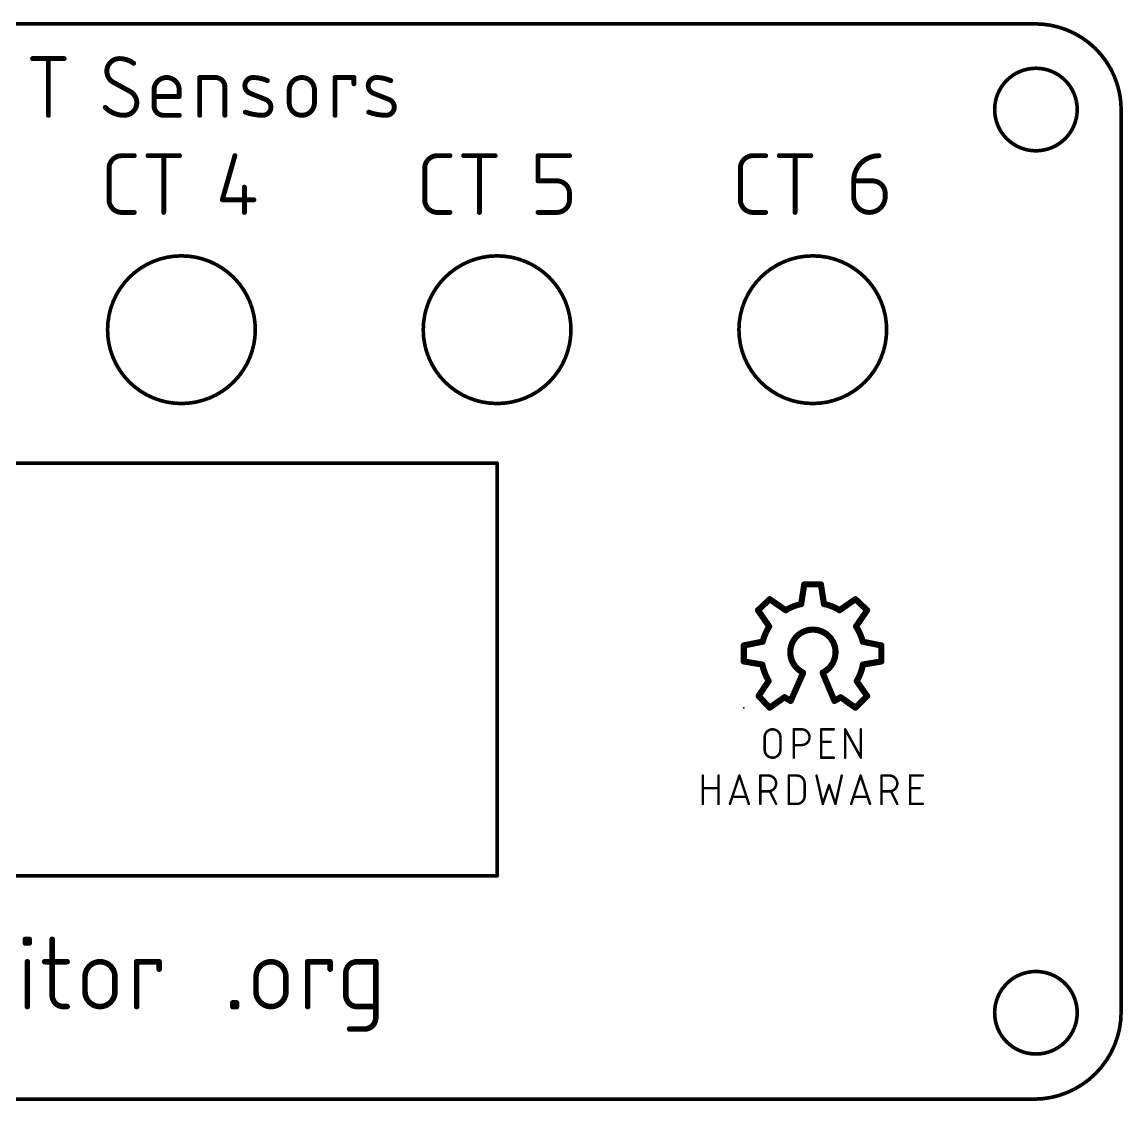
# Model space of a CAD drawing. Extents: x -0.1 to 91.5, y -0.1 to 44.4.
# Drawn here: x 46.13 to 91.48, y -0.07 to 44.38 of the extents above; entities that cross this region are included whole.
import ezdxf

# ---------------------------------------------------------------- set-up
doc = ezdxf.new("R2010")
doc.units = 0
for name, color, linetype in [('158', 7, 'CONTINUOUS'), ('159', 53, 'CONTINUOUS'), ('20', 31, 'CONTINUOUS'), ('21', 7, 'CONTINUOUS'), ('23', 53, 'CONTINUOUS')]:
    doc.layers.add(name, color=color, linetype=linetype)

msp = doc.modelspace()

# ---------------------------------------------------------------- linework, layer by layer
at = {"layer": '158'}
for points, const_width in [([(46.3332, 6.5857, 1), (46.2189, 6.5857)], 0.1143), ([(46.2189, 6.4317, 1), (46.3332, 6.4317)], 0.1143), ([(46.2761, 6.6429, 1), (46.2761, 6.5286)], 0.1143), ([(46.2761, 6.4889, 1), (46.2761, 6.3746)], 0.1143), ([(46.4872, 6.5857, 1), (46.3729, 6.5857)], 0.1143), ([(46.3729, 6.4317, 1), (46.4872, 6.4317)], 0.1143), ([(46.43, 6.5286, 1), (46.43, 6.6429)], 0.1143), ([(46.43, 6.3746, 1), (46.43, 6.4889)], 0.1143), ([(47.4341, 6.5857, 1), (47.3198, 6.5857)], 0.1143), ([(46.4102, 5.6619, 1), (46.2959, 5.6619)], 0.1143), ([(47.0691, 5.7191, 1), (47.0691, 5.6048)], 0.1143), ([(47.9929, 5.6048, 1), (47.9929, 5.7191)], 0.1143), ([(49.9614, 5.046, 1), (48.7297, 5.046)], 0.2286), ([(50.9156, 5.6619, 1), (50.8013, 5.6619)], 0.1143), ([(50.8585, 5.7191, 1), (50.8585, 5.6048)], 0.1143), ([(51.8394, 5.6619, 1), (51.7251, 5.6619)], 0.1143), ([(51.7823, 5.6048, 1), (51.7823, 5.7191)], 0.1143), ([(48.7868, 5.046, 1), (48.6725, 5.046)], 0.1143), ([(48.6725, 5.046, 1), (48.7868, 5.046)], 0.1143), ([(50.0185, 5.046, 1), (49.9042, 5.046)], 0.1143), ([(49.9042, 5.046, 1), (50.0185, 5.046)], 0.1143), ([(51.7251, 5.354, 1), (51.8394, 5.354)], 0.1143), ([(48.7868, 4.4302, 1), (48.6725, 4.4302)], 0.1143), ([(48.7297, 4.4302, 1), (49.9614, 4.4302)], 0.2286), ([(50.0185, 4.4302, 1), (49.9042, 4.4302)], 0.1143), ([(47.377, 4.2762, 0.4142), (47.8389, 3.8143)], 0.2286), ([(47.4341, 4.2762, 1), (47.3198, 4.2762)], 0.1143), ([(47.3198, 4.2762, 1), (47.4341, 4.2762)], 0.1143), ([(48.6725, 4.4302, 1), (48.7868, 4.4302)], 0.1143), ([(49.9042, 4.4302, 1), (50.0185, 4.4302)], 0.1143), ([(46.2959, 3.8143, 1), (46.4102, 3.8143)], 0.1143), ([(47.8389, 3.8715, 1), (47.8389, 3.7572)], 0.1143), ([(47.8389, 3.7572, 1), (47.8389, 3.8715)], 0.1143), ([(47.9929, 3.7572, 1), (47.9929, 3.8715)], 0.1143), ([(50.8013, 3.8143, 1), (50.9156, 3.8143)], 0.1143)]:
    msp.add_lwpolyline(points, format="xyb", dxfattribs=dict(at, const_width=const_width))
at = {"layer": '158', "const_width": 0.2286}
for points in [[(46.2761, 6.4317), (46.2761, 6.5857)], [(46.2761, 6.5857), (46.43, 6.5857)], [(46.43, 6.4317), (46.2761, 6.4317)], [(46.43, 6.5857), (46.43, 6.4317)], [(47.377, 6.5857), (47.377, 4.2762)], [(46.353, 3.8143), (46.353, 5.6619)], [(47.0691, 5.6619), (47.9929, 5.6619)], [(50.8585, 3.8143), (50.8585, 5.6619)], [(50.8585, 5.6619), (51.7823, 5.6619)], [(51.7823, 5.6619), (51.7823, 5.354)], [(48.7297, 4.4302), (48.7297, 5.046)], [(49.9614, 5.046), (49.9614, 4.4302)], [(47.8389, 3.8143), (47.9929, 3.8143)]]:
    msp.add_lwpolyline(points, dxfattribs=at)
at = {"layer": '159', "const_width": 0.1524}
for points in [[(65.7, 26.2), (65.7, 25.7)], [(65.7, 10.7), (65.7, 9.2)]]:
    msp.add_lwpolyline(points, dxfattribs=at)
at = {"layer": '159', "const_width": 0.0762}
for points in [[(65.7381, 26.2, 1), (65.6619, 26.2)], [(65.6619, 25.7, 1), (65.7381, 25.7)], [(65.7381, 10.7, 1), (65.6619, 10.7)], [(65.6619, 9.2, 1), (65.7381, 9.2)]]:
    msp.add_lwpolyline(points, format="xyb", dxfattribs=at)
at = {"layer": '20'}
for points, const_width in [([(87.8, 44.3), (3.5, 44.3)], 0.15), ([(46.5705, 42.8684), (47.8687, 42.8684)], 0.2032), ([(47.2196, 40.5316), (47.2196, 42.8684)], 0.2032), ([(53.4511, 40.5316), (53.4511, 42.0895)], 0.2032), ([(53.4511, 42.0895), (54.1003, 42.0895)], 0.2032), ([(59.0252, 40.5316), (59.0252, 42.0895)], 0.2032), ([(59.0252, 42.0895), (59.8041, 42.0895)], 0.2032), ([(59.8041, 42.0895), (59.8041, 41.8298)], 0.2032), ([(50.6017, 41.5053), (49.8877, 41.8947)], 0.2032), ([(54.4897, 41.7), (54.4897, 40.5316)], 0.2032), ([(51.5721, 40.9211), (51.5721, 41.5702)], 0.2032), ([(52.6106, 41.3105), (51.5721, 41.3105)], 0.2032), ([(52.6106, 41.5702), (52.6106, 41.3105)], 0.2032), ([(56.1741, 41.1807), (55.525, 41.4404)], 0.2032), ([(57.1397, 41.0509), (57.1397, 41.5702)], 0.2032), ([(58.1783, 41.5702), (58.1783, 41.0509)], 0.2032), ([(61.2546, 41.1807), (60.6055, 41.4404)], 0.2032), ([(91.4, 3.6), (91.4, 40.8)], 0.15), ([(52.6106, 40.5316), (51.9615, 40.5316)], 0.2032), ([(50.2375, 38.8684), (50.7568, 38.8684)], 0.2032), ([(51.3213, 38.8684), (52.6195, 38.8684)], 0.2032), ([(51.9704, 36.5316), (51.9704, 38.8684)], 0.2032), ([(54.9028, 38.8684), (54.3835, 37.0509)], 0.2032), ([(63.2375, 38.8684), (63.7568, 38.8684)], 0.2032), ([(64.3213, 38.8684), (65.6195, 38.8684)], 0.2032), ([(64.9704, 36.5316), (64.9704, 38.8684)], 0.2032), ([(67.3835, 37.8298), (67.3835, 38.8684)], 0.2032), ([(67.3835, 38.8684), (68.6818, 38.8684)], 0.2032), ([(76.2375, 38.8684), (76.7568, 38.8684)], 0.2032), ([(77.3213, 38.8684), (78.6195, 38.8684)], 0.2032), ([(77.9704, 36.5316), (77.9704, 38.8684)], 0.2032), ([(49.7183, 37.0509), (49.7183, 38.3491)], 0.2032), ([(62.7183, 37.0509), (62.7183, 38.3491)], 0.2032), ([(75.7182, 37.0509), (75.7182, 38.3491)], 0.2032), ([(55.2923, 37.5702), (55.2923, 36.5316)], 0.2032), ([(68.1625, 37.8298), (67.3835, 37.8298)], 0.2032), ([(80.3835, 37.8298), (81.1625, 37.8298)], 0.2032), ([(80.3835, 37.1807), (80.3835, 37.8298)], 0.2032), ([(68.6818, 37.0509), (68.6818, 37.3105)], 0.2032), ([(81.6818, 37.3105), (81.6818, 37.1807)], 0.2032), ([(54.3835, 37.0509), (55.6818, 37.0509)], 0.2032), ([(50.7568, 36.5316), (50.2375, 36.5316)], 0.2032), ([(63.7568, 36.5316), (63.2375, 36.5316)], 0.2032), ([(67.3835, 36.5316), (68.1625, 36.5316)], 0.2032), ([(76.7568, 36.5316), (76.2375, 36.5316)], 0.2032), ([(12.7, 26.2), (65.7, 26.2)], 0.1524), ([(65.7, 25.7), (65.7, 10.7)], 0.1524), ([(76.7181, 14.3929), (76.7181, 14.9121)], 0.1016), ([(77.3672, 14.9121), (77.3672, 14.3929)], 0.1016), ([(77.9161, 14.0683), (77.9161, 15.2367)], 0.1016), ([(77.9161, 15.2367), (78.2407, 15.2367)], 0.1016), ([(79.0444, 14.0683), (79.0444, 15.2367)], 0.1016), ([(79.0444, 15.2367), (79.5637, 15.2367)], 0.1016), ([(80.0328, 14.0683), (80.0328, 15.2367)], 0.1016), ([(80.0328, 15.2367), (80.6819, 14.0683)], 0.1016), ([(80.6819, 14.0683), (80.6819, 15.2367)], 0.1016), ([(78.2407, 14.5876), (77.9161, 14.5876)], 0.1016), ([(79.0444, 14.7174), (79.4339, 14.7174)], 0.1016), ([(79.5637, 14.0683), (79.0444, 14.0683)], 0.1016), ([(74.172, 12.1633), (74.172, 13.3317)], 0.1016), ([(74.8211, 13.3317), (74.8211, 12.1633)], 0.1016), ([(75.2882, 12.1633), (75.6777, 13.3317)], 0.1016), ([(75.6777, 13.3317), (76.0671, 12.1633)], 0.1016), ([(76.5416, 12.1633), (76.5416, 13.3317)], 0.1016), ([(76.5416, 13.3317), (76.8661, 13.3317)], 0.1016), ([(77.7153, 12.1633), (77.7153, 13.3317)], 0.1016), ([(77.7153, 13.3317), (78.0399, 13.3317)], 0.1016), ([(78.8541, 13.3317), (79.1137, 12.1633)], 0.1016), ([(79.633, 12.1633), (79.8927, 13.3317)], 0.1016), ([(80.2793, 12.1633), (80.6688, 13.3317)], 0.1016), ([(80.6688, 13.3317), (81.0582, 12.1633)], 0.1016), ([(81.5327, 12.1633), (81.5327, 13.3317)], 0.1016), ([(81.5327, 13.3317), (81.8572, 13.3317)], 0.1016), ([(82.7087, 12.1633), (82.7087, 13.3317)], 0.1016), ([(82.7087, 13.3317), (83.228, 13.3317)], 0.1016), ([(74.172, 12.8124), (74.8211, 12.8124)], 0.1016), ([(76.8661, 12.6826), (76.5416, 12.6826)], 0.1016), ([(77.1907, 12.1633), (76.9311, 12.6826)], 0.1016), ([(78.3644, 13.0071), (78.3644, 12.4879)], 0.1016), ([(79.1137, 12.1633), (79.3734, 12.9422)], 0.1016), ([(79.3734, 12.9422), (79.633, 12.1633)], 0.1016), ([(81.8572, 12.6826), (81.5327, 12.6826)], 0.1016), ([(82.1818, 12.1633), (81.9222, 12.6826)], 0.1016), ([(82.7087, 12.8124), (83.0981, 12.8124)], 0.1016), ([(75.9698, 12.4554), (75.3856, 12.4554)], 0.1016), ([(80.9609, 12.4554), (80.3767, 12.4554)], 0.1016), ([(78.0399, 12.1633), (77.7153, 12.1633)], 0.1016), ([(83.228, 12.1633), (82.7087, 12.1633)], 0.1016), ([(65.7, 9.2), (12.7, 9.2)], 0.1524), ([(57.9005, 3.8143), (57.9005, 5.6619)], 0.2286), ([(57.9005, 5.6619), (58.8243, 5.6619)], 0.2286), ([(58.8243, 5.6619), (58.8243, 5.354)], 0.2286), ([(59.9328, 5.6619), (60.7027, 5.6619)], 0.2286), ([(60.7027, 5.6619), (60.7027, 3.3524)], 0.2286), ([(55.7717, 4.4302), (55.7717, 5.046)], 0.2286), ([(57.0034, 5.046), (57.0034, 4.4302)], 0.2286), ([(59.4709, 4.2762), (59.4709, 5.2)], 0.2286), ([(54.8143, 3.8143), (54.8143, 3.9683)], 0.2286), ([(54.8143, 3.9683), (54.9683, 3.9683)], 0.2286), ([(54.9683, 3.9683), (54.9683, 3.8143)], 0.2286), ([(54.9683, 3.8143), (54.8143, 3.8143)], 0.2286), ([(60.7027, 3.8143), (59.9328, 3.8143)], 0.2286), ([(60.2408, 2.8905), (59.6249, 2.8905)], 0.2286), ([(87.8, 0), (3.6, 0)], 0.15)]:
    msp.add_lwpolyline(points, dxfattribs=dict(at, const_width=const_width))
for points, const_width in [([(91.4, 40.8, 0.4142), (87.8, 44.3)], 0.15), ([(87.7995, 44.3375, 1), (87.8005, 44.2625)], 0.075), ([(87.8, 44.2625, 1), (87.8, 44.3375)], 0.075), ([(46.5705, 42.9192, 1), (46.5705, 42.8176)], 0.1016), ([(47.2704, 42.8684, 1), (47.1688, 42.8684)], 0.1016), ([(47.8687, 42.8176, 1), (47.8687, 42.9192)], 0.1016), ([(50.1473, 42.8684, 0.4142), (49.6281, 42.3491)], 0.2032), ([(50.7315, 42.6737, 0.1623), (50.1473, 42.8684)], 0.2032), ([(50.1473, 42.9192, 1), (50.1473, 42.8176)], 0.1016), ([(50.1473, 42.8176, 1), (50.1473, 42.9192)], 0.1016), ([(50.7011, 42.633, 1), (50.762, 42.7143)], 0.1016), ([(49.6281, 42.3491, 0.2656), (49.8877, 41.8947)], 0.2032), ([(49.6789, 42.3491, 1), (49.5773, 42.3491)], 0.1016), ([(49.5773, 42.3491, 1), (49.6789, 42.3491)], 0.1016), ([(52.6106, 41.5702, 1), (51.5721, 41.5702)], 0.2032), ([(53.5019, 42.0895, 1), (53.4003, 42.0895)], 0.1016), ([(53.4511, 42.1403, 1), (53.4511, 42.0387)], 0.1016), ([(54.4897, 41.7, 0.4142), (54.1003, 42.0895)], 0.2032), ([(54.1003, 42.1403, 1), (54.1003, 42.0387)], 0.1016), ([(54.1003, 42.0387, 1), (54.1003, 42.1403)], 0.1016), ([(55.6548, 42.0895, 0.8318), (55.525, 41.4404)], 0.2032), ([(56.239, 41.9596, 0.1026), (55.6548, 42.0895)], 0.2032), ([(55.6555, 42.1403, 1), (55.6541, 42.0387)], 0.1016), ([(55.6541, 42.0387, 1), (55.6555, 42.1403)], 0.1016), ([(58.1783, 41.5702, 1), (57.1397, 41.5702)], 0.2032), ([(59.076, 42.0895, 1), (58.9744, 42.0895)], 0.1016), ([(59.0252, 42.1403, 1), (59.0252, 42.0387)], 0.1016), ([(59.8549, 42.0895, 1), (59.7533, 42.0895)], 0.1016), ([(59.8041, 42.0387, 1), (59.8041, 42.1403)], 0.1016), ([(60.7353, 42.0895, 0.8318), (60.6055, 41.4404)], 0.2032), ([(60.736, 42.1403, 1), (60.7345, 42.0387)], 0.1016), ([(61.3195, 41.9596, 0.1026), (60.7353, 42.0895)], 0.2032), ([(60.7345, 42.0387, 1), (60.736, 42.1403)], 0.1016), ([(87.89, 39.07, 1), (87.89, 42.47, 1), (87.89, 39.07)], 0.15), ([(49.912, 41.9393, 1), (49.8634, 41.8501)], 0.1016), ([(49.8619, 41.851, 1), (49.9135, 41.9385)], 0.1016), ([(54.5405, 41.7, 1), (54.4389, 41.7)], 0.1016), ([(54.4389, 41.7, 1), (54.5405, 41.7)], 0.1016), ([(56.2181, 41.9133, 1), (56.2598, 42.006)], 0.1016), ([(59.7533, 41.8298, 1), (59.8549, 41.8298)], 0.1016), ([(61.2986, 41.9133, 1), (61.3403, 42.006)], 0.1016), ([(50.8614, 41.0509, 0.2656), (50.6017, 41.5053)], 0.2032), ([(50.6275, 41.549, 1), (50.5759, 41.4615)], 0.1016), ([(50.5774, 41.4607, 1), (50.626, 41.5499)], 0.1016), ([(51.6229, 41.5702, 1), (51.5213, 41.5702)], 0.1016), ([(51.5213, 41.5702, 1), (51.6229, 41.5702)], 0.1016), ([(51.5721, 41.3613, 1), (51.5721, 41.2597)], 0.1016), ([(52.6614, 41.5702, 1), (52.5598, 41.5702)], 0.1016), ([(52.5598, 41.5702, 1), (52.6614, 41.5702)], 0.1016), ([(52.5598, 41.3105, 1), (52.6614, 41.3105)], 0.1016), ([(52.6106, 41.2597, 1), (52.6106, 41.3613)], 0.1016), ([(55.5438, 41.4875, 1), (55.5061, 41.3932)], 0.1016), ([(55.5061, 41.3932, 1), (55.5438, 41.4875)], 0.1016), ([(56.0442, 40.5316, 0.8318), (56.1741, 41.1807)], 0.2032), ([(56.1929, 41.2279, 1), (56.1552, 41.1335)], 0.1016), ([(56.1552, 41.1335, 1), (56.1929, 41.2279)], 0.1016), ([(57.1905, 41.5702, 1), (57.0889, 41.5702)], 0.1016), ([(57.0889, 41.5702, 1), (57.1905, 41.5702)], 0.1016), ([(58.2291, 41.5702, 1), (58.1275, 41.5702)], 0.1016), ([(58.1275, 41.5702, 1), (58.2291, 41.5702)], 0.1016), ([(60.6243, 41.4875, 1), (60.5866, 41.3932)], 0.1016), ([(60.5866, 41.3932, 1), (60.6243, 41.4875)], 0.1016), ([(61.1247, 40.5316, 0.8318), (61.2546, 41.1807)], 0.2032), ([(61.2734, 41.2279, 1), (61.2357, 41.1335)], 0.1016), ([(61.2357, 41.1335, 1), (61.2734, 41.2279)], 0.1016), ([(49.5631, 40.8562, 0.2), (50.3421, 40.5316)], 0.2032), ([(49.5992, 40.8919, 1), (49.5271, 40.8204)], 0.1016), ([(50.3421, 40.5316, 0.4142), (50.8614, 41.0509)], 0.2032), ([(50.9122, 41.0509, 1), (50.8106, 41.0509)], 0.1016), ([(50.8106, 41.0509, 1), (50.9122, 41.0509)], 0.1016), ([(51.5721, 40.9211, 0.4142), (51.9615, 40.5316)], 0.2032), ([(51.6229, 40.9211, 1), (51.5213, 40.9211)], 0.1016), ([(51.5213, 40.9211, 1), (51.6229, 40.9211)], 0.1016), ([(57.1397, 41.0509, 1), (58.1783, 41.0509)], 0.2032), ([(57.1905, 41.0509, 1), (57.0889, 41.0509)], 0.1016), ([(57.0889, 41.0509, 1), (57.1905, 41.0509)], 0.1016), ([(58.2291, 41.0509, 1), (58.1275, 41.0509)], 0.1016), ([(58.1275, 41.0509, 1), (58.2291, 41.0509)], 0.1016), ([(91.4375, 40.8, 1), (91.3625, 40.8)], 0.075), ([(91.3625, 40.7995, 1), (91.4375, 40.8005)], 0.075), ([(47.1688, 40.5316, 1), (47.2704, 40.5316)], 0.1016), ([(50.3421, 40.5824, 1), (50.3421, 40.4808)], 0.1016), ([(50.3421, 40.4808, 1), (50.3421, 40.5824)], 0.1016), ([(51.9615, 40.5824, 1), (51.9615, 40.4808)], 0.1016), ([(51.9615, 40.4808, 1), (51.9615, 40.5824)], 0.1016), ([(52.6106, 40.4808, 1), (52.6106, 40.5824)], 0.1016), ([(53.4003, 40.5316, 1), (53.5019, 40.5316)], 0.1016), ([(54.4389, 40.5316, 1), (54.5405, 40.5316)], 0.1016), ([(55.3302, 40.6614, 0.083), (56.0442, 40.5316)], 0.2032), ([(55.3474, 40.7092, 1), (55.313, 40.6136)], 0.1016), ([(56.045, 40.5824, 1), (56.0435, 40.4808)], 0.1016), ([(56.0435, 40.4808, 1), (56.045, 40.5824)], 0.1016), ([(58.9744, 40.5316, 1), (59.076, 40.5316)], 0.1016), ([(60.4107, 40.6614, 0.083), (61.1247, 40.5316)], 0.2032), ([(60.4279, 40.7092, 1), (60.3935, 40.6136)], 0.1016), ([(61.1255, 40.5824, 1), (61.124, 40.4808)], 0.1016), ([(61.124, 40.4808, 1), (61.1255, 40.5824)], 0.1016), ([(50.2375, 38.8684, 0.4142), (49.7183, 38.3491)], 0.2032), ([(50.2375, 38.9192, 1), (50.2375, 38.8176)], 0.1016), ([(50.2375, 38.8176, 1), (50.2375, 38.9192)], 0.1016), ([(50.7568, 38.8176, 1), (50.7568, 38.9192)], 0.1016), ([(51.3213, 38.9192, 1), (51.3213, 38.8176)], 0.1016), ([(52.0212, 38.8684, 1), (51.9196, 38.8684)], 0.1016), ([(52.6195, 38.8176, 1), (52.6195, 38.9192)], 0.1016), ([(54.9517, 38.8544, 1), (54.854, 38.8824)], 0.1016), ([(63.2375, 38.8684, 0.4142), (62.7183, 38.3491)], 0.2032), ([(63.2375, 38.9192, 1), (63.2375, 38.8176)], 0.1016), ([(63.2375, 38.8176, 1), (63.2375, 38.9192)], 0.1016), ([(63.7568, 38.8176, 1), (63.7568, 38.9192)], 0.1016), ([(64.3213, 38.9192, 1), (64.3213, 38.8176)], 0.1016), ([(65.0212, 38.8684, 1), (64.9196, 38.8684)], 0.1016), ([(65.6195, 38.8176, 1), (65.6195, 38.9192)], 0.1016), ([(67.4343, 38.8684, 1), (67.3327, 38.8684)], 0.1016), ([(67.3835, 38.9192, 1), (67.3835, 38.8176)], 0.1016), ([(68.6818, 38.8176, 1), (68.6818, 38.9192)], 0.1016), ([(76.2375, 38.8684, 0.4142), (75.7182, 38.3491)], 0.2032), ([(76.2375, 38.9192, 1), (76.2375, 38.8176)], 0.1016), ([(76.2375, 38.8176, 1), (76.2375, 38.9192)], 0.1016), ([(76.7568, 38.8176, 1), (76.7568, 38.9192)], 0.1016), ([(77.3213, 38.9192, 1), (77.3213, 38.8176)], 0.1016), ([(78.0212, 38.8684, 1), (77.9196, 38.8684)], 0.1016), ([(78.6195, 38.8176, 1), (78.6195, 38.9192)], 0.1016), ([(81.4221, 38.8684, 0.4142), (80.3835, 37.8298)], 0.2032), ([(81.4221, 38.8176, 1), (81.4221, 38.9192)], 0.1016), ([(49.7691, 38.3491, 1), (49.6675, 38.3491)], 0.1016), ([(49.6675, 38.3491, 1), (49.7691, 38.3491)], 0.1016), ([(62.7691, 38.3491, 1), (62.6675, 38.3491)], 0.1016), ([(62.6675, 38.3491, 1), (62.7691, 38.3491)], 0.1016), ([(75.769, 38.3491, 1), (75.6675, 38.3491)], 0.1016), ([(75.6675, 38.3491, 1), (75.769, 38.3491)], 0.1016), ([(55.3431, 37.5702, 1), (55.2415, 37.5702)], 0.1016), ([(67.3835, 37.8806, 1), (67.3835, 37.779)], 0.1016), ([(67.3327, 37.8298, 1), (67.4343, 37.8298)], 0.1016), ([(68.6818, 37.3105, 0.4142), (68.1625, 37.8298)], 0.2032), ([(68.1625, 37.8806, 1), (68.1625, 37.779)], 0.1016), ([(68.1625, 37.779, 1), (68.1625, 37.8806)], 0.1016), ([(80.3835, 37.8806, 1), (80.3835, 37.779)], 0.1016), ([(80.4343, 37.8298, 1), (80.3327, 37.8298)], 0.1016), ([(80.3327, 37.8298, 1), (80.4343, 37.8298)], 0.1016), ([(81.6818, 37.3105, 0.4142), (81.1625, 37.8298)], 0.2032), ([(81.1625, 37.8806, 1), (81.1625, 37.779)], 0.1016), ([(81.1625, 37.779, 1), (81.1625, 37.8806)], 0.1016), ([(68.7326, 37.3105, 1), (68.631, 37.3105)], 0.1016), ([(68.631, 37.3105, 1), (68.7326, 37.3105)], 0.1016), ([(80.3835, 37.1807, 1), (81.6818, 37.1807)], 0.2032), ([(80.4343, 37.1807, 1), (80.3327, 37.1807)], 0.1016), ([(80.3327, 37.1807, 1), (80.4343, 37.1807)], 0.1016), ([(81.7326, 37.3105, 1), (81.631, 37.3105)], 0.1016), ([(81.631, 37.3105, 1), (81.7326, 37.3105)], 0.1016), ([(81.7326, 37.1807, 1), (81.631, 37.1807)], 0.1016), ([(81.631, 37.1807, 1), (81.7326, 37.1807)], 0.1016), ([(49.7183, 37.0509, 0.4142), (50.2375, 36.5316)], 0.2032), ([(49.7691, 37.0509, 1), (49.6675, 37.0509)], 0.1016), ([(49.6675, 37.0509, 1), (49.7691, 37.0509)], 0.1016), ([(54.3835, 37.1017, 1), (54.3835, 37.0001)], 0.1016), ([(54.3347, 37.0648, 1), (54.4324, 37.0369)], 0.1016), ([(55.6818, 37.0001, 1), (55.6818, 37.1017)], 0.1016), ([(62.7183, 37.0509, 0.4142), (63.2375, 36.5316)], 0.2032), ([(62.7691, 37.0509, 1), (62.6675, 37.0509)], 0.1016), ([(62.6675, 37.0509, 1), (62.7691, 37.0509)], 0.1016), ([(68.1625, 36.5316, 0.4142), (68.6818, 37.0509)], 0.2032), ([(68.7326, 37.0509, 1), (68.631, 37.0509)], 0.1016), ([(68.631, 37.0509, 1), (68.7326, 37.0509)], 0.1016), ([(75.7182, 37.0509, 0.4142), (76.2375, 36.5316)], 0.2032), ([(75.769, 37.0509, 1), (75.6675, 37.0509)], 0.1016), ([(75.6675, 37.0509, 1), (75.769, 37.0509)], 0.1016), ([(50.2375, 36.5824, 1), (50.2375, 36.4808)], 0.1016), ([(50.2375, 36.4808, 1), (50.2375, 36.5824)], 0.1016), ([(50.7568, 36.4808, 1), (50.7568, 36.5824)], 0.1016), ([(51.9196, 36.5316, 1), (52.0212, 36.5316)], 0.1016), ([(55.2415, 36.5316, 1), (55.3431, 36.5316)], 0.1016), ([(63.2375, 36.5824, 1), (63.2375, 36.4808)], 0.1016), ([(63.2375, 36.4808, 1), (63.2375, 36.5824)], 0.1016), ([(63.7568, 36.4808, 1), (63.7568, 36.5824)], 0.1016), ([(64.9196, 36.5316, 1), (65.0212, 36.5316)], 0.1016), ([(67.3835, 36.5824, 1), (67.3835, 36.4808)], 0.1016), ([(68.1625, 36.5824, 1), (68.1625, 36.4808)], 0.1016), ([(68.1625, 36.4808, 1), (68.1625, 36.5824)], 0.1016), ([(76.2375, 36.5824, 1), (76.2375, 36.4808)], 0.1016), ([(76.2375, 36.4808, 1), (76.2375, 36.5824)], 0.1016), ([(76.7568, 36.4808, 1), (76.7568, 36.5824)], 0.1016), ([(77.9196, 36.5316, 1), (78.0212, 36.5316)], 0.1016), ([(52.7, 28.6586, 1), (52.7, 34.7414, 1), (52.7, 28.6586)], 0.15), ([(65.7, 28.6586, 1), (65.7, 34.7414, 1), (65.7, 28.6586)], 0.15), ([(78.7, 28.6586, 1), (78.7, 34.7414, 1), (78.7, 28.6586)], 0.15), ([(65.7, 26.1619, 1), (65.7, 26.2381)], 0.0762), ([(65.7381, 25.7, 1), (65.6619, 25.7)], 0.0762), ([(77.3672, 14.9121, 1), (76.7181, 14.9121)], 0.1016), ([(76.7435, 14.9121, 1), (76.6927, 14.9121)], 0.0508), ([(77.3926, 14.9121, 1), (77.3418, 14.9121)], 0.0508), ([(77.9415, 15.2367, 1), (77.8907, 15.2367)], 0.0508), ([(77.9161, 15.2621, 1), (77.9161, 15.2113)], 0.0508), ([(78.2407, 14.5876, 1), (78.2407, 15.2367)], 0.1016), ([(78.2407, 15.2621, 1), (78.2407, 15.2113)], 0.0508), ([(78.2407, 15.2113, 1), (78.2407, 15.2621)], 0.0508), ([(79.0699, 15.2367, 1), (79.019, 15.2367)], 0.0508), ([(79.0444, 15.2621, 1), (79.0444, 15.2113)], 0.0508), ([(79.5637, 15.2113, 1), (79.5637, 15.2621)], 0.0508), ([(80.0582, 15.2367, 1), (80.0074, 15.2367)], 0.0508), ([(80.055, 15.249, 1), (80.0106, 15.2244)], 0.0508), ([(80.7073, 15.2367, 1), (80.6565, 15.2367)], 0.0508), ([(76.6927, 14.9121, 1), (76.7435, 14.9121)], 0.0508), ([(77.3418, 14.9121, 1), (77.3926, 14.9121)], 0.0508), ([(77.9161, 14.613, 1), (77.9161, 14.5622)], 0.0508), ([(78.2407, 14.613, 1), (78.2407, 14.5622)], 0.0508), ([(78.2407, 14.5622, 1), (78.2407, 14.613)], 0.0508), ([(79.0444, 14.7428, 1), (79.0444, 14.692)], 0.0508), ([(79.4339, 14.692, 1), (79.4339, 14.7428)], 0.0508), ([(76.7181, 14.3929, 1), (77.3672, 14.3929)], 0.1016), ([(76.7435, 14.3929, 1), (76.6927, 14.3929)], 0.0508), ([(76.6927, 14.3929, 1), (76.7435, 14.3929)], 0.0508), ([(77.3926, 14.3929, 1), (77.3418, 14.3929)], 0.0508), ([(77.3418, 14.3929, 1), (77.3926, 14.3929)], 0.0508), ([(77.8907, 14.0683, 1), (77.9415, 14.0683)], 0.0508), ([(79.0444, 14.0937, 1), (79.0444, 14.0429)], 0.0508), ([(79.019, 14.0683, 1), (79.0699, 14.0683)], 0.0508), ([(79.5637, 14.0429, 1), (79.5637, 14.0937)], 0.0508), ([(80.0074, 14.0683, 1), (80.0582, 14.0683)], 0.0508), ([(80.6565, 14.0683, 1), (80.7073, 14.0683)], 0.0508), ([(80.6597, 14.056, 1), (80.7041, 14.0806)], 0.0508), ([(74.1974, 13.3317, 1), (74.1466, 13.3317)], 0.0508), ([(74.8465, 13.3317, 1), (74.7957, 13.3317)], 0.0508), ([(75.7018, 13.3397, 1), (75.6536, 13.3237)], 0.0508), ([(75.7018, 13.3237, 1), (75.6536, 13.3397)], 0.0508), ([(76.567, 13.3317, 1), (76.5162, 13.3317)], 0.0508), ([(76.5416, 13.3571, 1), (76.5416, 13.3063)], 0.0508), ([(76.8661, 12.6826, 1), (76.8661, 13.3317)], 0.1016), ([(76.8661, 13.3571, 1), (76.8661, 13.3063)], 0.0508), ([(76.8661, 13.3063, 1), (76.8661, 13.3571)], 0.0508), ([(77.7407, 13.3317, 1), (77.6899, 13.3317)], 0.0508), ([(77.7153, 13.3571, 1), (77.7153, 13.3063)], 0.0508), ([(78.3644, 13.0071, 0.4142), (78.0399, 13.3317)], 0.1016), ([(78.0399, 13.3571, 1), (78.0399, 13.3063)], 0.0508), ([(78.0399, 13.3063, 1), (78.0399, 13.3571)], 0.0508), ([(78.8789, 13.3372, 1), (78.8293, 13.3262)], 0.0508), ([(79.9175, 13.3262, 1), (79.8679, 13.3372)], 0.0508), ([(80.6929, 13.3397, 1), (80.6447, 13.3237)], 0.0508), ([(80.6929, 13.3237, 1), (80.6447, 13.3397)], 0.0508), ([(81.5581, 13.3317, 1), (81.5073, 13.3317)], 0.0508), ([(81.5327, 13.3571, 1), (81.5327, 13.3063)], 0.0508), ([(81.8572, 12.6826, 1), (81.8572, 13.3317)], 0.1016), ([(81.8572, 13.3571, 1), (81.8572, 13.3063)], 0.0508), ([(81.8572, 13.3063, 1), (81.8572, 13.3571)], 0.0508), ([(82.7341, 13.3317, 1), (82.6833, 13.3317)], 0.0508), ([(82.7087, 13.3571, 1), (82.7087, 13.3063)], 0.0508), ([(83.228, 13.3063, 1), (83.228, 13.3571)], 0.0508), ([(74.172, 12.8378, 1), (74.172, 12.787)], 0.0508), ([(74.8211, 12.787, 1), (74.8211, 12.8378)], 0.0508), ([(76.5416, 12.708, 1), (76.5416, 12.6572)], 0.0508), ([(76.8661, 12.708, 1), (76.8661, 12.6572)], 0.0508), ([(76.8661, 12.6572, 1), (76.8661, 12.708)], 0.0508), ([(76.9538, 12.6939, 1), (76.9083, 12.6712)], 0.0508), ([(78.3898, 13.0071, 1), (78.339, 13.0071)], 0.0508), ([(78.339, 13.0071, 1), (78.3898, 13.0071)], 0.0508), ([(79.3975, 12.9503, 1), (79.3493, 12.9342)], 0.0508), ([(79.3975, 12.9342, 1), (79.3493, 12.9503)], 0.0508), ([(81.5327, 12.708, 1), (81.5327, 12.6572)], 0.0508), ([(81.8572, 12.708, 1), (81.8572, 12.6572)], 0.0508), ([(81.8572, 12.6572, 1), (81.8572, 12.708)], 0.0508), ([(81.9449, 12.6939, 1), (81.8994, 12.6712)], 0.0508), ([(82.7087, 12.8378, 1), (82.7087, 12.787)], 0.0508), ([(83.0981, 12.787, 1), (83.0981, 12.8378)], 0.0508), ([(75.3856, 12.4808, 1), (75.3856, 12.43)], 0.0508), ([(75.9698, 12.43, 1), (75.9698, 12.4808)], 0.0508), ([(78.0399, 12.1633, 0.4142), (78.3644, 12.4879)], 0.1016), ([(78.3898, 12.4879, 1), (78.339, 12.4879)], 0.0508), ([(78.339, 12.4879, 1), (78.3898, 12.4879)], 0.0508), ([(80.3767, 12.4808, 1), (80.3767, 12.43)], 0.0508), ([(80.9609, 12.43, 1), (80.9609, 12.4808)], 0.0508), ([(74.1466, 12.1633, 1), (74.1974, 12.1633)], 0.0508), ([(74.7957, 12.1633, 1), (74.8465, 12.1633)], 0.0508), ([(75.2641, 12.1713, 1), (75.3123, 12.1553)], 0.0508), ([(76.0431, 12.1553, 1), (76.0912, 12.1713)], 0.0508), ([(76.5162, 12.1633, 1), (76.567, 12.1633)], 0.0508), ([(77.168, 12.1519, 1), (77.2134, 12.1747)], 0.0508), ([(77.7153, 12.1887, 1), (77.7153, 12.1379)], 0.0508), ([(77.6899, 12.1633, 1), (77.7407, 12.1633)], 0.0508), ([(78.0399, 12.1887, 1), (78.0399, 12.1379)], 0.0508), ([(78.0399, 12.1379, 1), (78.0399, 12.1887)], 0.0508), ([(79.0896, 12.1713, 1), (79.1378, 12.1553)], 0.0508), ([(79.0889, 12.1578, 1), (79.1385, 12.1688)], 0.0508), ([(79.6082, 12.1688, 1), (79.6578, 12.1578)], 0.0508), ([(79.6089, 12.1553, 1), (79.6571, 12.1713)], 0.0508), ([(80.2552, 12.1713, 1), (80.3034, 12.1553)], 0.0508), ([(81.0341, 12.1553, 1), (81.0823, 12.1713)], 0.0508), ([(81.5073, 12.1633, 1), (81.5581, 12.1633)], 0.0508), ([(82.1591, 12.1519, 1), (82.2045, 12.1747)], 0.0508), ([(82.7087, 12.1887, 1), (82.7087, 12.1379)], 0.0508), ([(82.6833, 12.1633, 1), (82.7341, 12.1633)], 0.0508), ([(83.228, 12.1379, 1), (83.228, 12.1887)], 0.0508), ([(65.6619, 10.7, 1), (65.7381, 10.7)], 0.0762), ([(65.7, 9.1619, 1), (65.7, 9.2381)], 0.0762), ([(57.0034, 5.046, 1), (55.7717, 5.046)], 0.2286), ([(57.9576, 5.6619, 1), (57.8433, 5.6619)], 0.1143), ([(57.9005, 5.7191, 1), (57.9005, 5.6048)], 0.1143), ([(58.8814, 5.6619, 1), (58.7671, 5.6619)], 0.1143), ([(58.8243, 5.6048, 1), (58.8243, 5.7191)], 0.1143), ([(59.9328, 5.6619, 0.4142), (59.4709, 5.2)], 0.2286), ([(59.9328, 5.7191, 1), (59.9328, 5.6048)], 0.1143), ([(59.9328, 5.6048, 1), (59.9328, 5.7191)], 0.1143), ([(60.7598, 5.6619, 1), (60.6455, 5.6619)], 0.1143), ([(60.7027, 5.6048, 1), (60.7027, 5.7191)], 0.1143), ([(55.8288, 5.046, 1), (55.7145, 5.046)], 0.1143), ([(55.7145, 5.046, 1), (55.8288, 5.046)], 0.1143), ([(57.0605, 5.046, 1), (56.9462, 5.046)], 0.1143), ([(56.9462, 5.046, 1), (57.0605, 5.046)], 0.1143), ([(58.7671, 5.354, 1), (58.8814, 5.354)], 0.1143), ([(59.5281, 5.2, 1), (59.4138, 5.2)], 0.1143), ([(59.4138, 5.2, 1), (59.5281, 5.2)], 0.1143), ([(87.89, 1.86, 1), (87.89, 5.26, 1), (87.89, 1.86)], 0.15), ([(55.7717, 4.4302, 1), (57.0034, 4.4302)], 0.2286), ([(55.8288, 4.4302, 1), (55.7145, 4.4302)], 0.1143), ([(57.0605, 4.4302, 1), (56.9462, 4.4302)], 0.1143), ([(54.8715, 3.9683, 1), (54.7572, 3.9683)], 0.1143), ([(54.8143, 4.0254, 1), (54.8143, 3.9111)], 0.1143), ([(55.0254, 3.9683, 1), (54.9111, 3.9683)], 0.1143), ([(54.9683, 3.9111, 1), (54.9683, 4.0254)], 0.1143), ([(55.7145, 4.4302, 1), (55.8288, 4.4302)], 0.1143), ([(56.9462, 4.4302, 1), (57.0605, 4.4302)], 0.1143), ([(59.4709, 4.2762, 0.4142), (59.9328, 3.8143)], 0.2286), ([(59.5281, 4.2762, 1), (59.4138, 4.2762)], 0.1143), ([(59.4138, 4.2762, 1), (59.5281, 4.2762)], 0.1143), ([(54.8143, 3.8715, 1), (54.8143, 3.7572)], 0.1143), ([(54.7572, 3.8143, 1), (54.8715, 3.8143)], 0.1143), ([(54.9111, 3.8143, 1), (55.0254, 3.8143)], 0.1143), ([(54.9683, 3.7572, 1), (54.9683, 3.8715)], 0.1143), ([(57.8433, 3.8143, 1), (57.9576, 3.8143)], 0.1143), ([(59.9328, 3.8715, 1), (59.9328, 3.7572)], 0.1143), ([(59.9328, 3.7572, 1), (59.9328, 3.8715)], 0.1143), ([(60.7027, 3.7572, 1), (60.7027, 3.8715)], 0.1143), ([(87.8, 0, 0.4142), (91.4, 3.6)], 0.15), ([(91.4375, 3.6, 1), (91.3625, 3.6)], 0.075), ([(91.3625, 3.6, 1), (91.4375, 3.6)], 0.075), ([(60.2408, 2.8905, 0.4142), (60.7027, 3.3524)], 0.2286), ([(60.7598, 3.3524, 1), (60.6455, 3.3524)], 0.1143), ([(60.6455, 3.3524, 1), (60.7598, 3.3524)], 0.1143), ([(59.6249, 2.9477, 1), (59.6249, 2.8334)], 0.1143), ([(60.2408, 2.9477, 1), (60.2408, 2.8334)], 0.1143), ([(60.2408, 2.8334, 1), (60.2408, 2.9477)], 0.1143), ([(87.8, 0.0375, 1), (87.8, -0.0375)], 0.075), ([(87.8, -0.0375, 1), (87.8, 0.0375)], 0.075)]:
    msp.add_lwpolyline(points, format="xyb", dxfattribs=dict(at, const_width=const_width))
at = {"layer": '21', "const_width": 0.254}
for points in [[(78.2218, 20.3942), (78.3488, 21.207)], [(78.3488, 21.207), (79.0346, 21.207)], [(79.0346, 21.207), (79.1616, 20.3942)], [(76.4438, 20.1402), (76.9264, 20.5974)], [(76.9264, 20.5974), (77.5868, 20.1402)], [(79.7966, 20.1402), (80.457, 20.5974)], [(80.457, 20.5974), (80.9396, 20.1402)], [(76.901, 19.4798), (76.4438, 20.1402)], [(80.9396, 20.1402), (80.4824, 19.4798)], [(75.8596, 18.6924), (76.6216, 18.8448)], [(75.8596, 18.032), (75.8596, 18.6924)], [(80.7618, 18.8448), (81.5238, 18.6924)], [(81.5238, 18.6924), (81.5238, 18.032)], [(76.6216, 17.905), (75.8596, 18.032)], [(81.5238, 18.032), (80.7618, 17.905)], [(76.4692, 16.6096), (76.8756, 17.2192)], [(78.298, 17.5494), (77.79, 16.4064)], [(79.5934, 16.4064), (79.1108, 17.5494)], [(80.5078, 17.2192), (80.9396, 16.6096)], [(76.9264, 16.127), (76.4692, 16.6096)], [(77.536, 16.5588), (76.9264, 16.127)], [(77.79, 16.4064), (77.536, 16.5588)], [(79.8474, 16.5588), (79.5934, 16.4064)], [(80.457, 16.127), (79.8474, 16.5588)], [(80.9396, 16.6096), (80.457, 16.127)]]:
    msp.add_lwpolyline(points, dxfattribs=at)
at = {"layer": '21'}
for points, const_width in [([(78.3488, 21.2705, 1), (78.3488, 21.1435)], 0.127), ([(78.4115, 21.1972, 1), (78.2861, 21.2168)], 0.127), ([(79.0973, 21.2168, 1), (78.9719, 21.1972)], 0.127), ([(79.0346, 21.1435, 1), (79.0346, 21.2705)], 0.127), ([(76.9625, 20.6496, 1), (76.8903, 20.5452)], 0.127), ([(76.9701, 20.5513, 1), (76.8827, 20.6435)], 0.127), ([(78.2028, 20.3959, 0.078), (77.5956, 20.1493)], 0.254), ([(78.1591, 20.404, 1), (78.2845, 20.3844)], 0.127), ([(78.2173, 20.3341, 1), (78.1883, 20.4577)], 0.127), ([(79.0989, 20.3844, 1), (79.2243, 20.404)], 0.127), ([(79.806, 20.1445, 0.0807), (79.1751, 20.4006)], 0.254), ([(79.1892, 20.4625, 1), (79.161, 20.3387)], 0.127), ([(80.5007, 20.6435, 1), (80.4133, 20.5513)], 0.127), ([(80.4931, 20.5452, 1), (80.4209, 20.6496)], 0.127), ([(76.496, 20.1763, 1), (76.3916, 20.1041)], 0.127), ([(76.4001, 20.1863, 1), (76.4875, 20.0941)], 0.127), ([(77.5629, 20.2037, 1), (77.6283, 20.0949)], 0.127), ([(77.5507, 20.088, 1), (77.6229, 20.1924)], 0.127), ([(79.7605, 20.1924, 1), (79.8327, 20.088)], 0.127), ([(79.773, 20.0903, 1), (79.839, 20.1987)], 0.127), ([(80.9918, 20.1041, 1), (80.8874, 20.1763)], 0.127), ([(80.8959, 20.0941, 1), (80.9833, 20.1863)], 0.127), ([(76.9031, 19.4662, 0.0803), (76.6375, 18.8449)], 0.254), ([(76.8488, 19.4437, 1), (76.9532, 19.5159)], 0.127), ([(76.9568, 19.4322, 1), (76.8494, 19.5002)], 0.127), ([(80.7593, 18.8449, 0.0844), (80.4795, 19.4757)], 0.254), ([(80.5324, 19.5108, 1), (80.4266, 19.4406)], 0.127), ([(80.4302, 19.5159, 1), (80.5346, 19.4437)], 0.127), ([(79.1108, 17.5748, 4.3546), (78.298, 17.5748)], 0.254), ([(75.9231, 18.6924, 1), (75.7961, 18.6924)], 0.127), ([(75.8471, 18.7547, 1), (75.8721, 18.6301)], 0.127), ([(76.5759, 18.8602, 1), (76.6991, 18.8296)], 0.127), ([(76.6341, 18.7825, 1), (76.6091, 18.9071)], 0.127), ([(80.6978, 18.8292, 1), (80.8208, 18.8606)], 0.127), ([(80.7743, 18.9071, 1), (80.7493, 18.7825)], 0.127), ([(81.5873, 18.6924, 1), (81.4603, 18.6924)], 0.127), ([(81.5113, 18.6301, 1), (81.5363, 18.7547)], 0.127), ([(75.87, 18.0946, 1), (75.8492, 17.9694)], 0.127), ([(81.5342, 17.9694, 1), (81.5134, 18.0946)], 0.127), ([(75.7961, 18.032, 1), (75.9231, 18.032)], 0.127), ([(76.6233, 17.901, 0.0861), (76.8841, 17.2274)], 0.254), ([(76.6856, 17.9135, 1), (76.561, 17.8885)], 0.127), ([(76.6112, 17.8424, 1), (76.632, 17.9676)], 0.127), ([(78.2703, 17.5177, 1), (78.3257, 17.6319)], 0.127), ([(79.0831, 17.6319, 1), (79.1385, 17.5177)], 0.127), ([(80.508, 17.2179, 0.089), (80.7641, 17.8962)], 0.254), ([(80.7514, 17.9676, 1), (80.7722, 17.8424)], 0.127), ([(80.8265, 17.8846, 1), (80.7017, 17.9078)], 0.127), ([(81.4603, 18.032, 1), (81.5873, 18.032)], 0.127), ([(76.9284, 17.184, 1), (76.8228, 17.2544)], 0.127), ([(76.8297, 17.1947, 1), (76.9385, 17.2601)], 0.127), ([(78.356, 17.5236, 1), (78.24, 17.5752)], 0.127), ([(79.1693, 17.5741, 1), (79.0523, 17.5247)], 0.127), ([(80.5596, 17.2559, 1), (80.456, 17.1825)], 0.127), ([(80.4535, 17.2505, 1), (80.5625, 17.1853)], 0.127), ([(76.5153, 16.6533, 1), (76.4231, 16.5659)], 0.127), ([(76.4164, 16.6448, 1), (76.522, 16.5744)], 0.127), ([(77.5687, 16.6133, 1), (77.5033, 16.5043)], 0.127), ([(77.5727, 16.507, 1), (77.4993, 16.6106)], 0.127), ([(77.732, 16.4322, 1), (77.848, 16.3806)], 0.127), ([(77.7573, 16.3519, 1), (77.8227, 16.4609)], 0.127), ([(79.5607, 16.4609, 1), (79.6261, 16.3519)], 0.127), ([(79.5349, 16.3817, 1), (79.6519, 16.4311)], 0.127), ([(79.8841, 16.6106, 1), (79.8107, 16.507)], 0.127), ([(79.8801, 16.5043, 1), (79.8147, 16.6133)], 0.127), ([(80.8878, 16.5729, 1), (80.9914, 16.6463)], 0.127), ([(80.9845, 16.5647, 1), (80.8947, 16.6545)], 0.127), ([(76.8897, 16.1788, 1), (76.9631, 16.0752)], 0.127), ([(76.8803, 16.0833, 1), (76.9725, 16.1707)], 0.127), ([(80.4121, 16.1719, 1), (80.5019, 16.0821)], 0.127), ([(80.4203, 16.0752, 1), (80.4937, 16.1788)], 0.127)]:
    msp.add_lwpolyline(points, format="xyb", dxfattribs=dict(at, const_width=const_width))
at = {"layer": '23'}
msp.add_point((75.8596, 16.127), dxfattribs=at)

doc.saveas('drawing.dxf')
